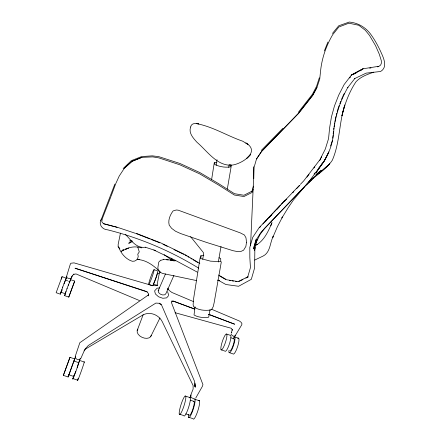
<?xml version="1.0" encoding="UTF-8"?>
<svg xmlns="http://www.w3.org/2000/svg" width="441" height="441" viewBox="0 0 441 441"><rect width="100%" height="100%" fill="white"/><g stroke="black" fill="none" stroke-linecap="round" stroke-linejoin="round"><path stroke-width="0.66" d="M167.9 288.138L167.9 289.494L167.834 288.872L169.416 290.641L171.902 292.466L193.384 301.55M250.554 245.67L254.132 167.133L256.535 158.953L261.436 151.627L298.7 113.32L312.763 95.388L316.936 87.511L319.725 79.055L320.662 70.152A101.309 87.522 -22.5 0 1 332.679 34.712L338.837 27L348.87 23.186L358.787 25.269L365.264 30.214L369.525 35.434L375.5 45.577L379.271 54.144L381.305 60.654L381.426 63.063L380.66 64.998L379.15 66.2M253.608 248.107L253.569 248.961L256.199 239.788L261.188 232.027L307.818 183.147L324.311 161.004L328.843 151.952L324.411 160.794L316.026 172.773L319.747 167.106M195.082 383.053L194.806 386.448L195.154 384.607M332.718 138.165L333.016 135.442M333.164 134.081L333.468 131.363M66.156 278.668L66.244 278.128L62.076 276.672L61.387 279.12M62.076 276.672L56.139 292.714L60.312 294.158L62.782 287.019M65.378 293.392L65.318 293.745L61.018 292.256L61.707 289.98M65.477 280.437L65.538 280.029L63.984 283.822M211.575 179.807L214.326 162.426M216.206 165.21L217.016 159.714M195.087 306.842L194.029 314.973C198.064 317.443 203.318 317.752 207.959 317.514L208.731 316.958L210.081 309.488M202.733 259.319L203.604 253.889L203.45 252.643L190.589 236.652M333.688 129.318L333.898 128.022M334.102 126.732L334.311 125.437M334.515 124.141L334.725 122.852M334.928 121.556L335.965 116.418M228.736 167.371L229.193 164.664M227.313 189.09L231.409 165.094M218.323 262.009L221.024 246.491M68.311 285.327L70.538 279.622L74.694 281.077L68.774 297.091L64.612 295.646L66.034 291.484M221.327 261.816L214.166 302.587L213.268 306.528L211.961 308.992L210.715 310.017C204.949 310.773 198.268 310.359 193.588 306.583L193.125 304.858L193.494 299.395L199.988 258.481L200.771 255.526M157.002 285.228L159.741 271.132M101.386 219.045C98.145 224.094 102.091 229.656 107.747 229.855C139.747 237.848 170.562 250.885 198.659 268.145M70.422 280.156L70.538 279.622M231.508 332.58L232.225 329.3M68.774 297.091L74.694 281.077M172.095 300.685L171.532 302.802L202.932 384.602L202.458 386.239L195.688 398.129M336.312 115.151L336.83 113.249M337.178 111.981L338.214 108.183M120.448 233.135L118.16 244.43L118.166 246.806L119.77 248.779L118.166 246.806M251.839 191.719L253.415 186.146M253.79 247.467L256.144 239.165M247.715 277.031L250.444 267.61L249.843 257.682L249.815 247.373L252.748 237.341L259.132 227.688L284.803 200.473M253.14 189.233L252.208 192.375L243.961 196.532L234.386 195.032L218.185 184.785L199.679 173.87L179.785 164.774L158.727 157.861L152.79 156.891L141.93 157.343L132.052 161.279L124.428 168.142L119.219 176.053L115.658 183.858L111.016 196.333M84.297 362.017L79.606 360.435C76.514 370.539 70.373 385.66 73.669 376.162M73.856 361.03L68.862 374.811L73.713 376.438L74.094 375.208M74.761 358.798L68.179 376.972L63.355 375.396L69.937 357.331L74.612 358.913M68.068 376.972L68.851 374.552M319.306 77.837L316.572 86.32L312.443 94.225L298.485 112.146M330.574 146.015L332.492 140.21M70.058 357.21L63.355 375.396M77.169 367.579L78.68 362.656M65.544 280.272L66.9 276.419M70.042 281.121L71.414 277.273M65.555 292.692L67.109 288.524M100.862 220.494L114.836 184.14M270.851 225.726L271.981 222.639C268.321 231.36 264.209 240.648 255.582 245.521M66.966 288.805L68.542 284.605M62.622 287.295L66.244 278.128M75.824 371.316L73.713 376.438M137.195 330.491L143.176 314.687M110.79 196.934L102.318 218.642L101.777 221.707L103.508 223.708L117.334 227.341L103.508 223.708M73.901 360.903L75.521 356.692M78.719 362.53L80.356 358.324M338.39 107.549L339.129 105.653M339.862 103.762L340.843 101.243M341.582 99.352L342.563 96.827M61.58 290.977L62.082 289.704M61.933 290.244L60.312 294.158M324.35 50.936L327.9 42.082M72.291 275.873L71.282 278.376L69.287 278.635L67.049 277.819L66.53 276.54L70.29 264.236L70.858 263.238L74.033 262.875L152.608 285.647L155.453 285.718L157.437 285.162M64.612 295.646L65.323 293.96M69.309 282.764L69.832 281.523M173.914 275.432L165.921 293.574L164.884 294.764L162.751 294.979L160.342 294.13L158.589 292.548L158.165 290.845L165.502 273.894M61.018 292.256L61.393 291.402M150.629 336.731L159.945 317.994M193.268 401.74L193.5 401.244L190.54 400.213M189.768 397.887L191.212 395.031M320.331 158.931L325.304 149.091L328.562 138.606L329.609 127.901L331.445 116.898L334.465 105.972L338.677 95.19L344.085 84.628L351.422 75.047L363.197 68.763L378.808 66.282M342.866 96.232L344.388 93.272M235.229 335.16L233.383 338.738L230.847 337.723M321.065 158.043L321.698 156.853M316.936 87.511L312.641 95.195L298.403 113.282L261.772 151.158L256.535 158.953M320.491 165.97L322.349 163.142M234.959 336.147L241.789 324.747L241.933 323.595L241.089 322.283L239.507 321.059L211.708 309.301M349.724 77.991L350.529 76.927M306.942 177.155L308.992 174.465M313.915 168.021L314.736 166.946M319.664 160.496L320.48 159.422M320.745 158.639L303.717 180.876L300.382 184.355M314.053 174.035L314.88 172.977M318.193 168.738C327.74 158.143 333.22 144.146 333.815 129.93C335.507 114.897 340.491 100.372 347.938 87.23L347.767 87.527L354.895 78.399L354.332 78.741L366.151 73.134L380.627 71.47C388.113 67.021 383.483 57.765 380.781 51.801C378.135 46.013 375.065 40.418 371.399 35.203C366.295 27.706 358.329 22.849 349.255 22.05L338.699 25.804L332.437 33.455M84.071 350.871L85.675 348.93L143.016 314.918C150.006 311.23 158.716 314.769 162.216 321.594L193.097 385.528L193.13 389.072L190.562 395.555L190.953 396.922L191.962 397.975L194.068 398.758M168.484 295.74L166.637 297.879L162.823 298.276L158.506 296.76L155.375 293.921L154.631 290.867L156.533 288.772M71.481 276.821L74 273.916M158.165 290.845L158.865 290.057M304.819 186.372L293.43 199.999L288.199 207.656L281.898 217.986L282.477 216.978L277.378 226.762L272.797 237.445L273.293 236.167C269.831 242.704 270.548 252.373 263.034 256.094L254.661 260.074M259.705 227.473L260.631 226.481M262.941 224.006L273.117 213.113M274.043 212.127L280.515 205.197M281.441 204.205L299.428 185.347M265.162 221.806L266.061 220.847M269.308 217.402L271.65 214.921M276.81 209.469L279.153 206.994M284.307 201.543L286.656 199.078M292.774 192.695L293.717 191.714M296.539 188.77L299.836 185.336M305.905 185.209L311.892 179.052M313.198 177.701L306.969 184.101L313.65 177.525M261.276 150.42L282.852 128.325M160.733 260.135L158.782 262.097L157.856 267.648L158.231 270.085L159.94 272.185L162.531 273.426L196.548 280.586M311.649 179.47L308.711 182.342C316.44 174.901 326.263 169.333 332.299 160.265C339.978 142.713 338.931 123.017 344.807 104.947L341.907 115.834C344.834 103.828 349.118 91.993 356.058 81.695C360.843 76.591 367.37 74.419 373.77 72.142M123.166 168.539L131.33 160.64L141.633 156.572L152.25 155.855L158.749 156.638L179.917 163.468L199.889 172.591L218.466 183.544L234.463 193.704L243.912 195.247L252.059 191.14M123.232 249.755L121.336 251.497L123.364 249.788M124.428 168.142L132.03 161.356L141.93 157.343M319.874 172.536L318.391 173.848L319.94 172.525M322.343 170.347L329.763 163.787L321.489 171.196M123.111 249.992L122.185 250.769L128.403 248.079L125.2 249.341C130.222 246.833 135.977 246.078 141.363 247.875L141.842 247.704M353.544 74.353L356.56 72.726M360.181 70.775L361.383 70.119M238.868 281.529L242.947 279.533M245.863 278.117L248.195 276.976M247.919 276.816L238.09 281.556L226.702 279.776L218.576 275.046M132.079 241.762L128.673 243.223L130.497 242.633M171.659 301.887L173.412 301.142L194.475 309.069M161.075 260.267L163.732 259.446M73.256 274.567L75.979 273.916L139.433 300.542M322.641 170.232L319.378 171.951L315.96 174.719L321.037 170.557L311.737 179.283L273.029 219.568L264.628 228.372L260.052 234.469L256.249 242.219L257.031 239.43L254.595 250.334L254.881 247.434L254.622 267.908L251.315 279.329L238.581 286.275L225.886 284.511L217.848 279.991M377.369 66.845L378.643 66.602M369.663 68.157L370.958 67.958M156.77 288.227L159.559 287.934M203.819 255.207L201.388 255.51L200.605 258.52L210.533 261.155L220.737 261.667L220.704 258.531L219.006 257.748M145.629 247.186C136.263 248.851 130.977 239.904 125.294 234.254M216.878 162.531L214.811 162.47L214.789 164.499C219.635 166.797 225.119 167.674 230.434 166.941L230.935 164.984L229.794 164.658M132.339 241.034L129.748 240.94L131.043 240.995M137.245 259.484L139.284 259.633L137.697 259.495C146.864 260.113 154.201 266.061 160.463 272.13M255.526 244.215L257.561 244.424M255.548 244.209L257.627 244.43M163.594 259.253L172.844 260.284M217.716 280.349L219.635 280.57M166.312 259.743L168.247 259.97M170.176 260.196L172.111 260.422M173.445 260.592L175.452 260.851M157.228 273.111L159.113 273.519M229.469 280.509L230.825 280.708M232.181 280.906L233.537 281.11M235.571 281.408L236.927 281.612M172.911 300.983L194.475 308.921M65.786 280.382L67.677 280.834M145.519 247.28L155.629 250.582M175.088 312.713L231.376 328.308L232.572 330.315M171.169 259.44L172.503 260.504M74.22 361.113L78.614 362.634M117.99 227.501L135.635 233.399M145.453 291.132L75.009 268.194L147.14 291.931L148.534 293.772L148.126 295.911L148.766 294.698L79.827 342.712L75.251 356.334L75.334 358.015L77.021 359.36L79.093 359.74L80.89 358.318L84.887 349.3L88.338 345.474L155.882 303.077L158.953 303.265L161.549 305.001L194.453 381.118L195.242 387.248L195.231 386.013M185.755 413.873L189.266 415.047A7.469 1.306 -72.5 0 0 193.031 408.548A7.469 1.306 -72.5 0 0 193.555 401.31M179.261 414.082L183.809 415.604A9.801 1.659 -72.4 0 0 188.698 407.065A9.801 1.659 -72.4 0 0 189.465 397.595M188.494 417.169L193.031 418.691A9.79 1.77 -72.6 0 0 198.026 410.196A9.79 1.77 -72.6 0 0 198.615 400.682M72.919 378.593L77.616 380.164A9.961 0.325 -70.3 0 0 81.32 371.063A9.961 0.325 -70.3 0 0 84.088 362.111M185.777 396.189A9.812 1.604 -72.3 0 1 181.593 411.944A9.812 1.604 -72.3 0 1 180.215 407.379A9.812 1.604 -72.3 0 1 185.777 396.189L190.319 397.721M194.999 399.303L199.53 400.83M233.895 336.251L232.495 335.772L230.974 334.146M221.035 349.763L225.004 351.135A8.434 1.665 -71.8 0 0 229.022 345.06A8.434 1.665 -71.8 0 0 230.698 335.463L226.735 334.08A8.44 1.621 -71.7 0 0 221.481 344.449A8.44 1.621 -71.7 0 0 223.466 347.288A8.44 1.621 -71.7 0 0 226.735 334.08M229.094 352.552L233.057 353.925A8.423 1.753 -71.9 0 0 237.848 345.805A8.423 1.753 -71.9 0 0 237.727 338.479M234.783 336.891L238.741 338.269M148.667 284.439L152.454 285.774A7.899 0.656 -70.3 0 0 155.508 279.379A7.899 0.656 -70.3 0 0 157.861 271.022L154.08 269.677A7.905 0.617 -70.3 0 0 149.736 279.996A7.905 0.617 -70.3 0 0 150.315 281.529A7.905 0.617 -70.3 0 0 154.08 269.677M208.516 314.35L234.678 324.201L208.516 314.257M136.275 233.339L161.279 243.118L185.11 254.694L199.834 263.415M136.247 233.62L149.648 238.873M150.927 239.375L159.863 242.87M153.859 250.014L175.314 260.333L197.336 272.141M162.972 244.259L167.244 246.337M173.958 249.6L183.726 254.341M68.741 281.259L69.496 281.672M146.103 291.341L147.233 291.964M219.756 276.06L225.594 279.434M184.944 254.937L186.703 255.978M187.877 256.668L189.046 257.362M190.804 258.404L191.978 259.099M193.152 259.793L197.838 262.571M164.173 254.694L172.222 260.339M159.355 303.143L161.434 304.45M171.141 258.172L174.046 261.105M167.558 291.666L168.727 295.194M119.07 247.925C121.038 253.674 126.462 259.688 132.416 261.281C136.247 261.844 139.477 257.72 137.757 254.181L139.273 251.888L137.768 247.054M253.812 178.539L253.603 166.748M151.296 335.358A7.491 4.879 23.6 0 1 142.046 337.332A7.491 4.879 23.6 0 1 137.895 329.135M194.112 399.166A9.796 1.714 -72.5 0 1 194.52 404.629A9.796 1.714 -72.5 0 1 190.319 416.166A9.796 1.714 -72.5 0 1 188.516 414.546M233.355 338.909A6.428 1.301 -71.8 0 1 233.394 344.482A6.428 1.301 -71.8 0 1 229.772 350.694M231.459 333.137A2.211 1.334 28.8 0 1 231.784 332.531M233.791 337.106A8.429 1.709 -71.8 0 1 234.706 341.031A8.429 1.709 -71.8 0 1 231.034 351.135A8.429 1.709 -71.8 0 1 228.89 350.595M77.715 379.773A9.961 0.325 -70.3 0 1 78.085 378.521M157.415 285.04A6.02 0.529 -70.4 0 1 156.996 285.393L153.099 284.021A6.02 0.502 -70.3 0 0 153.496 283.657M157.084 273.878A6.02 0.502 -70.3 0 1 156.428 276.209M156.252 276.761A6.02 0.502 -70.3 0 1 153.738 283.21M246.491 242.263L245.874 246.431L243.586 250.19L241.034 251.387L237.407 251.579L233.013 250.692L206.851 242.533L180.606 233.548L175.546 231.249L171.632 228.35L169.206 225.13C167.828 220.18 170.105 214.861 173.093 210.936L176.185 210.015L178.186 210.17L240.334 232.909L244.424 235.003L245.979 237.804L246.491 242.263M190.677 126.98C188.313 132.934 193.329 138.226 197.011 142.316C207.061 150.789 217.033 166.246 231.779 165.132C241.448 164.206 261.089 151.842 245.896 142.961L247.991 144.466L242.743 141.208C227.143 135.85 212.507 126.495 196.195 123.574L198.775 123.866C196.284 123.486 192.965 122.901 191.245 125.294L190.677 126.98M250.67 154.466L246.706 158.391L250.67 154.466M363.015 68.818L351.505 75.031L363.015 68.818"/></g></svg>
